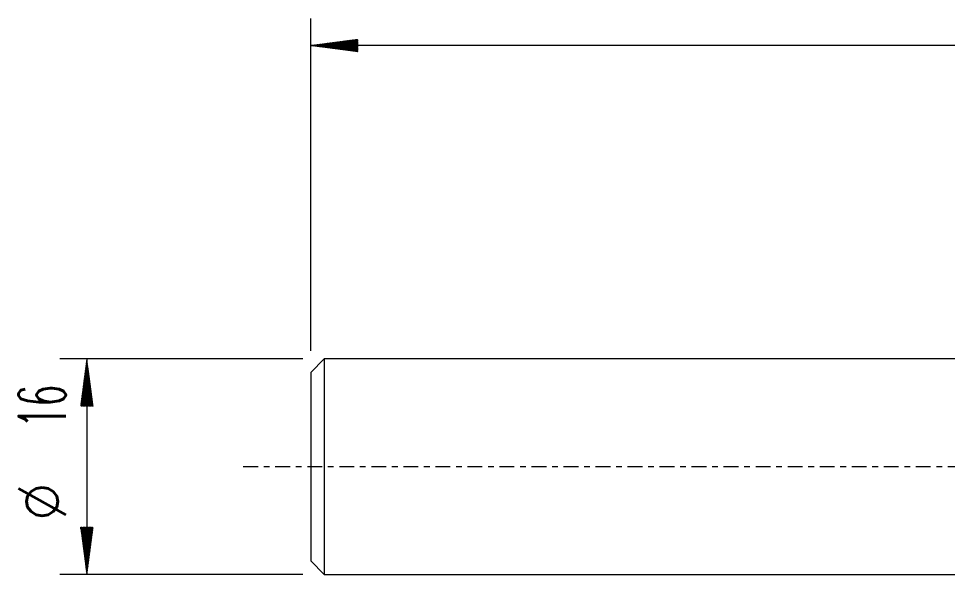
# Model space of a CAD drawing. Header units: millimetres. Extents: x -22 to 156, y -35 to 36.
# Drawn here: x -21.7 to 47.2, y -8 to 33.2 of the extents above; entities that cross this region are included whole.
import ezdxf

# ---------------------------------------------------------------- set-up
doc = ezdxf.new("R2010")
doc.units = ezdxf.units.MM
doc.linetypes.add('CENTER', pattern=[47.5, 22, -8.5, 8.5, -8.5])
for name, color, linetype in [('SK1', 4, 'Continuous'), ('SK2', 7, 'Continuous'), ('SK4', 2, 'CENTER')]:
    doc.layers.add(name, color=color, linetype=linetype)
doc.styles.add('iso_b_vert', font='simplex.shx')

msp = doc.modelspace()

# ---------------------------------------------------------------- hatches: boundary and pattern name
at = {"layer": 'SK2', "lineweight": 13}
h = msp.add_hatch(dxfattribs=at)
h.set_pattern_fill('ANSI31', color=256, scale=0.0062, style=0)
h.paths.add_polyline_path([(0, 31.25), (3.5, 31.711), (3.5, 30.789)])
h = msp.add_hatch(dxfattribs=at)
h.set_pattern_fill('ANSI31', color=256, scale=0.0062, style=0)
h.paths.add_polyline_path([(-16.6, 7.997), (-16.139, 4.497), (-17.061, 4.497)])
h = msp.add_hatch(dxfattribs=at)
h.set_pattern_fill('ANSI31', color=256, scale=0.0062, style=0)
h.paths.add_polyline_path([(-16.6, -7.997), (-17.061, -4.497), (-16.139, -4.497)])

# ---------------------------------------------------------------- linework, layer by layer
at = {"layer": 'SK1', "lineweight": 18}
for p, q in [((1, 7.997), (0, 6.997)), ((1, 7.997), (1, -7.997)), ((49, 7.997), (1, 7.997)), ((0, 6.997), (0, -6.997)), ((0, -6.997), (1, -7.997)), ((1, -7.997), (49, -7.997))]:
    msp.add_line(p, q, dxfattribs=at)
at = {"layer": 'SK2', "lineweight": 18}
for p, q in [((0, 8.585), (0, 33.25)), ((145, 31.25), (0, 31.25)), ((-0.588, 7.997), (-18.6, 7.997)), ((-16.6, 7.997), (-16.6, -7.997)), ((-0.588, -7.997), (-18.6, -7.997))]:
    msp.add_line(p, q, dxfattribs=at)
at = {"layer": 'SK4', "lineweight": 18, "ltscale": 0.05}
msp.add_line((-5, 0), (150, 0), dxfattribs=at)

# ---------------------------------------------------------------- texts
at = {"layer": 'SK2', "lineweight": 18, "char_height": 3.5, "attachment_point": 7, "rotation": 90, "line_spacing_factor": 1.084337, "style": 'iso_b_vert'}
for s, insert in [('\\W0.5321;16', (-18.165, 2.879)), ('%%c', (-18.165, -4.093))]:
    msp.add_mtext(s, dxfattribs=dict(at, insert=insert))

doc.saveas('drawing.dxf')
